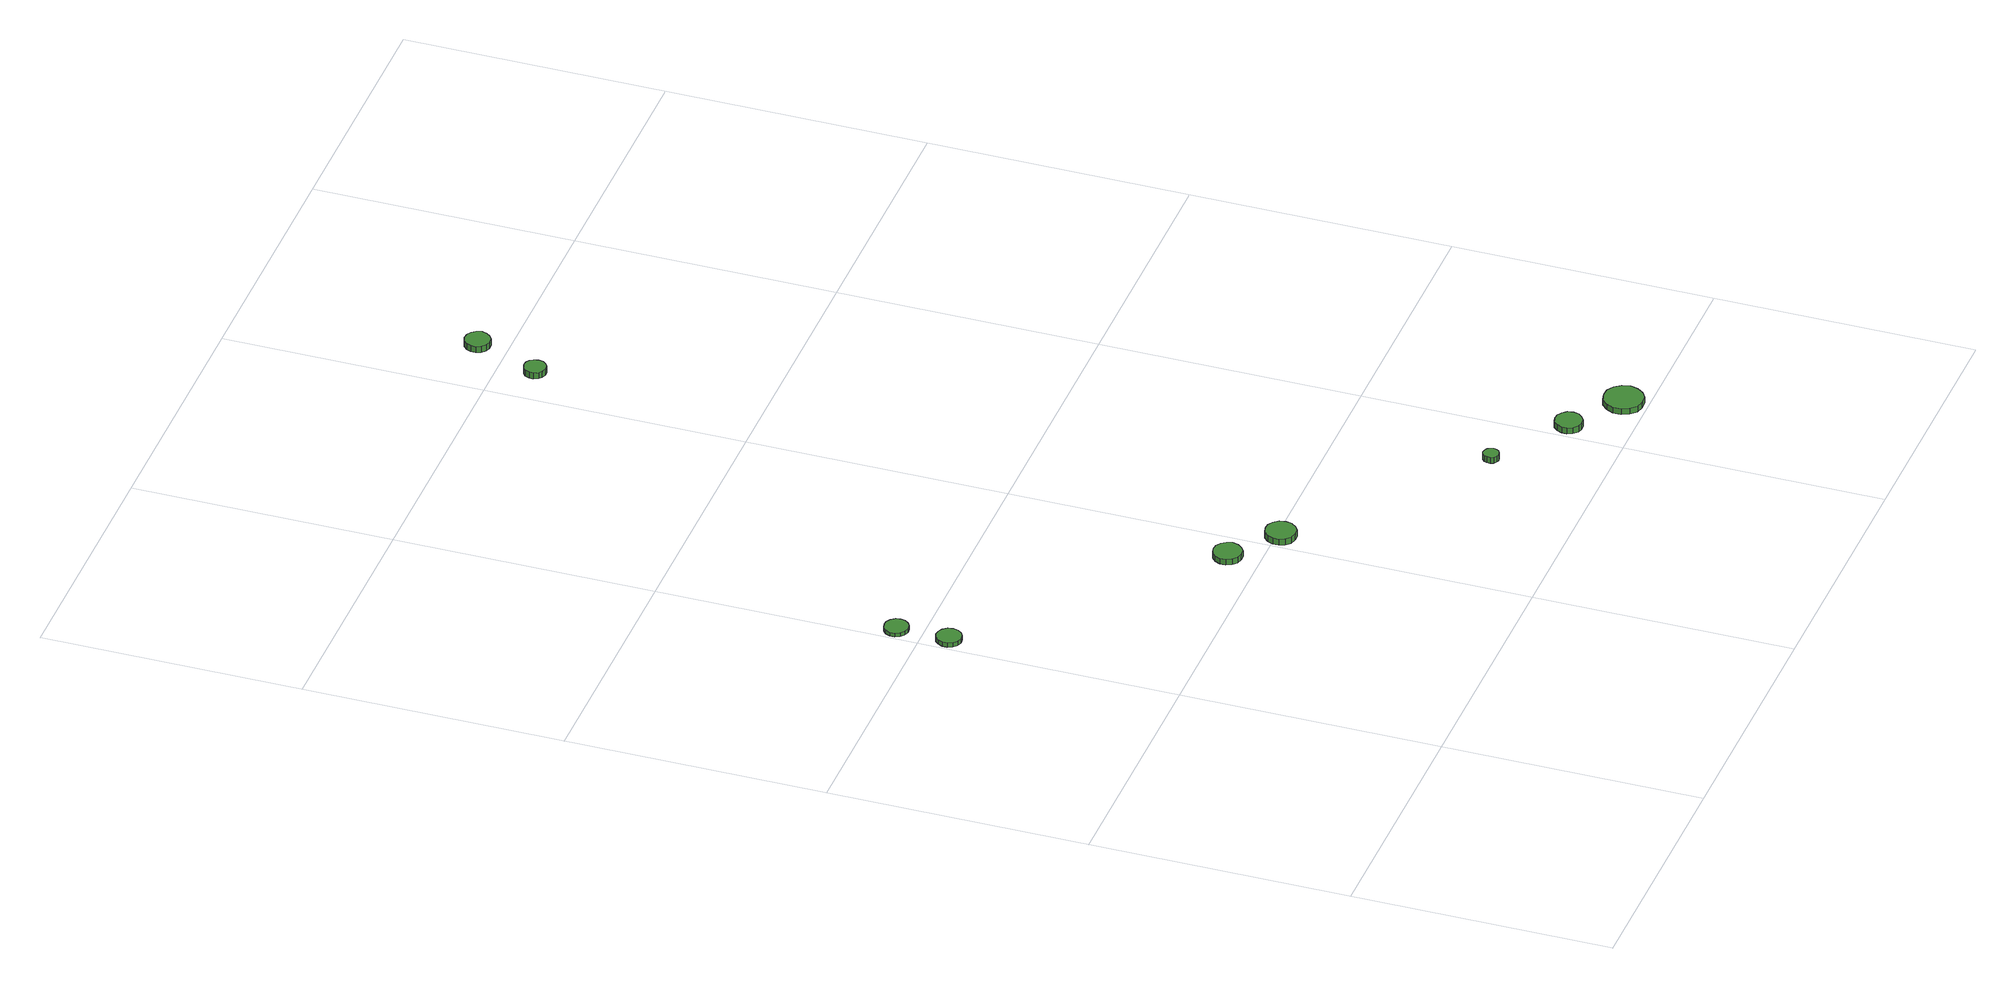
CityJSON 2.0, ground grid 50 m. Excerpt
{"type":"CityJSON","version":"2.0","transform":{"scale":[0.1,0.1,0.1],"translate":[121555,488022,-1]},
"CityObjects":{
"tree1":{"type":"SolitaryVegetationObject","attributes":{"function":"something"},"geometry":[{"type":"MultiSurface","lod":"1","boundaries":[[[0,1,2,3,4,5,6,7,8,9,10,11,12,13,14]],[[15,16,17,18,19,20,21,22,23,24,25,26,27,28,29]],[[0,29,28,1]],[[1,28,27,2]],[[2,27,26,3]],[[3,26,25,4]],[[4,25,24,5]],[[5,24,23,6]],[[6,23,22,7]],[[7,22,21,8]],[[8,21,20,9]],[[9,20,19,10]],[[10,19,18,11]],[[11,18,17,12]],[[12,17,16,13]],[[13,16,15,14]],[[14,15,29,0]]]}]},
"tree2":{"type":"SolitaryVegetationObject","attributes":{"function":"something"},"geometry":[{"type":"MultiSurface","lod":"1","boundaries":[[[30,31,32,33,34,35,36,37,38,39,40,41,42,43,44]],[[45,46,47,48,49,50,51,52,53,54,55,56,57,58,59]],[[30,59,58,31]],[[31,58,57,32]],[[32,57,56,33]],[[33,56,55,34]],[[34,55,54,35]],[[35,54,53,36]],[[36,53,52,37]],[[37,52,51,38]],[[38,51,50,39]],[[39,50,49,40]],[[40,49,48,41]],[[41,48,47,42]],[[42,47,46,43]],[[43,46,45,44]],[[44,45,59,30]]]}]},
"tree3":{"type":"SolitaryVegetationObject","attributes":{"function":"something"},"geometry":[{"type":"MultiSurface","lod":"1","boundaries":[[[60,61,62,63,64,65,66,67,68,69,70,71,72,73,74]],[[75,76,77,78,79,80,81,82,83,84,85,86,87,88,89]],[[60,89,88,61]],[[61,88,87,62]],[[62,87,86,63]],[[63,86,85,64]],[[64,85,84,65]],[[65,84,83,66]],[[66,83,82,67]],[[67,82,81,68]],[[68,81,80,69]],[[69,80,79,70]],[[70,79,78,71]],[[71,78,77,72]],[[72,77,76,73]],[[73,76,75,74]],[[74,75,89,60]]]}]},
"tree4":{"type":"SolitaryVegetationObject","attributes":{"function":"something"},"geometry":[{"type":"MultiSurface","lod":"1","boundaries":[[[90,91,92,93,94,95,96,97,98,99,100,101,102,103,104]],[[105,106,107,108,109,110,111,112,113,114,115,116,117,118,119]],[[90,119,118,91]],[[91,118,117,92]],[[92,117,116,93]],[[93,116,115,94]],[[94,115,114,95]],[[95,114,113,96]],[[96,113,112,97]],[[97,112,111,98]],[[98,111,110,99]],[[99,110,109,100]],[[100,109,108,101]],[[101,108,107,102]],[[102,107,106,103]],[[103,106,105,104]],[[104,105,119,90]]]}]},
"tree5":{"type":"SolitaryVegetationObject","attributes":{"function":"something"},"geometry":[{"type":"MultiSurface","lod":"1","boundaries":[[[120,121,122,123,124,125,126,127,128,129,130,131,132,133,134]],[[135,136,137,138,139,140,141,142,143,144,145,146,147,148,149]],[[120,149,148,121]],[[121,148,147,122]],[[122,147,146,123]],[[123,146,145,124]],[[124,145,144,125]],[[125,144,143,126]],[[126,143,142,127]],[[127,142,141,128]],[[128,141,140,129]],[[129,140,139,130]],[[130,139,138,131]],[[131,138,137,132]],[[132,137,136,133]],[[133,136,135,134]],[[134,135,149,120]]]}]},
"tree6":{"type":"SolitaryVegetationObject","attributes":{"function":"something"},"geometry":[{"type":"MultiSurface","lod":"1","boundaries":[[[150,151,152,153,154,155,156,157,158,159,160,161,162,163,164]],[[165,166,167,168,169,170,171,172,173,174,175,176,177,178,179]],[[150,179,178,151]],[[151,178,177,152]],[[152,177,176,153]],[[153,176,175,154]],[[154,175,174,155]],[[155,174,173,156]],[[156,173,172,157]],[[157,172,171,158]],[[158,171,170,159]],[[159,170,169,160]],[[160,169,168,161]],[[161,168,167,162]],[[162,167,166,163]],[[163,166,165,164]],[[164,165,179,150]]]}]},
"tree7":{"type":"SolitaryVegetationObject","attributes":{"function":"something"},"geometry":[{"type":"MultiSurface","lod":"1","boundaries":[[[180,181,182,183,184,185,186,187,188,189,190,191,192,193,194]],[[195,196,197,198,199,200,201,202,203,204,205,206,207,208,209]],[[180,209,208,181]],[[181,208,207,182]],[[182,207,206,183]],[[183,206,205,184]],[[184,205,204,185]],[[185,204,203,186]],[[186,203,202,187]],[[187,202,201,188]],[[188,201,200,189]],[[189,200,199,190]],[[190,199,198,191]],[[191,198,197,192]],[[192,197,196,193]],[[193,196,195,194]],[[194,195,209,180]]]}]},
"tree8":{"type":"SolitaryVegetationObject","attributes":{"function":"something"},"geometry":[{"type":"MultiSurface","lod":"1","boundaries":[[[210,211,212,213,214,215,216,217,218,219,220,221,222,223,224]],[[225,226,227,228,229,230,231,232,233,234,235,236,237,238,239]],[[210,239,238,211]],[[211,238,237,212]],[[212,237,236,213]],[[213,236,235,214]],[[214,235,234,215]],[[215,234,233,216]],[[216,233,232,217]],[[217,232,231,218]],[[218,231,230,219]],[[219,230,229,220]],[[220,229,228,221]],[[221,228,227,222]],[[222,227,226,223]],[[223,226,225,224]],[[224,225,239,210]]]}]},
"tree9":{"type":"SolitaryVegetationObject","attributes":{"function":"something"},"geometry":[{"type":"MultiSurface","lod":"1","boundaries":[[[240,241,242,243,244,245,246,247,248,249,250,251,252,253,254]],[[255,256,257,258,259,260,261,262,263,264,265,266,267,268,269]],[[240,269,268,241]],[[241,268,267,242]],[[242,267,266,243]],[[243,266,265,244]],[[244,265,264,245]],[[245,264,263,246]],[[246,263,262,247]],[[247,262,261,248]],[[248,261,260,249]],[[249,260,259,250]],[[250,259,258,251]],[[251,258,257,252]],[[252,257,256,253]],[[253,256,255,254]],[[254,255,269,240]]]}]}
},
"vertices":[
[54,950,18],[52,960,18],[46,968,18],[37,973,18],[28,974,18],[18,971,18],[11,964,18],[7,955,18],[7,945,18],[11,936,18],[18,929,18],[28,926,18],[37,927,18],[46,932,18],[52,940,18],[52,940,9],[46,932,9],[37,927,9],[28,926,9],[18,929,9],[11,936,9],[7,945,9],[7,955,9],[11,964,9],[18,971,9],[28,974,9],[37,973,9],[46,968,9],[52,960,9],[54,950,9],
[53,1050,17],[51,1059,17],[45,1067,17],[37,1072,17],[28,1073,17],[18,1070,17],[11,1064,17],[7,1055,17],[7,1045,17],[11,1036,17],[18,1030,17],[28,1027,17],[37,1028,17],[45,1033,17],[51,1041,17],[51,1041,9],[45,1033,9],[37,1028,9],[28,1027,9],[18,1030,9],[11,1036,9],[7,1045,9],[7,1055,9],[11,1064,9],[18,1070,9],[28,1073,9],[37,1072,9],[45,1067,9],[51,1059,9],[53,1050,9],
[468,560,24],[465,571,24],[458,580,24],[449,586,24],[437,587,24],[426,584,24],[418,576,24],[413,566,24],[413,554,24],[418,544,24],[426,536,24],[437,533,24],[449,534,24],[458,540,24],[465,549,24],[465,549,12],[458,540,12],[449,534,12],[437,533,12],[426,536,12],[418,544,12],[413,554,12],[413,566,12],[418,576,12],[426,584,12],[437,587,12],[449,586,12],[458,580,12],[465,571,12],[468,560,12],
[559,490,26],[557,502,26],[549,512,26],[539,518,26],[527,519,26],[515,515,26],[506,507,26],[502,496,26],[502,484,26],[506,473,26],[515,465,26],[527,461,26],[539,462,26],[549,468,26],[557,478,26],[557,478,13],[549,468,13],[539,462,13],[527,461,13],[515,465,13],[506,473,13],[502,484,13],[502,496,13],[506,507,13],[515,515,13],[527,519,13],[539,518,13],[549,512,13],[557,502,13],[559,490,13],
[895,210,30],[893,216,30],[890,221,30],[885,224,30],[878,225,30],[873,223,30],[868,219,30],[866,213,30],[866,207,30],[868,201,30],[873,197,30],[878,195,30],[885,196,30],[890,199,30],[893,204,30],[893,204,17],[890,199,17],[885,196,17],[878,195,17],[873,197,17],[868,201,17],[866,207,17],[866,213,17],[868,219,17],[873,223,17],[878,225,17],[885,224,17],[890,221,17],[893,216,17],[895,210,17],
[1046,110,33],[1044,121,33],[1037,129,33],[1028,135,33],[1017,136,33],[1007,133,33],[999,125,33],[995,115,33],[995,105,33],[999,95,33],[1007,87,33],[1017,84,33],[1028,85,33],[1037,91,33],[1044,99,33],[1044,99,20],[1037,91,20],[1028,85,20],[1017,84,20],[1007,87,20],[999,95,20],[995,105,20],[995,115,20],[999,125,20],[1007,133,20],[1017,136,20],[1028,135,20],[1037,129,20],[1044,121,20],[1046,110,20],
[1158,40,33],[1154,55,33],[1145,68,33],[1132,76,33],[1116,77,33],[1101,73,33],[1090,62,33],[1083,48,33],[1083,32,33],[1090,18,33],[1101,7,33],[1116,3,33],[1132,4,33],[1145,12,33],[1154,25,33],[1154,25,21],[1145,12,21],[1132,4,21],[1116,3,21],[1101,7,21],[1090,18,21],[1083,32,21],[1083,48,21],[1090,62,21],[1101,73,21],[1116,77,21],[1132,76,21],[1145,68,21],[1154,55,21],[1158,40,21],
[601,1930,26],[599,1939,26],[594,1946,26],[587,1950,26],[578,1951,26],[569,1948,26],[563,1943,26],[559,1934,26],[559,1926,26],[563,1917,26],[569,1912,26],[578,1909,26],[587,1910,26],[594,1914,26],[599,1921,26],[599,1921,13],[594,1914,13],[587,1910,13],[578,1909,13],[569,1912,13],[563,1917,13],[559,1926,13],[559,1934,13],[563,1943,13],[569,1948,13],[578,1951,13],[587,1950,13],[594,1946,13],[599,1939,13],[601,1930,13],
[635,2050,39],[632,2060,39],[626,2068,39],[618,2073,39],[607,2074,39],[598,2071,39],[590,2064,39],[586,2055,39],[586,2045,39],[590,2036,39],[598,2029,39],[607,2026,39],[618,2027,39],[626,2032,39],[632,2040,39],[632,2040,26],[626,2032,26],[618,2027,26],[607,2026,26],[598,2029,26],[590,2036,26],[586,2045,26],[586,2055,26],[590,2064,26],[598,2071,26],[607,2074,26],[618,2073,26],[626,2068,26],[632,2060,26],[635,2050,26]
]}
